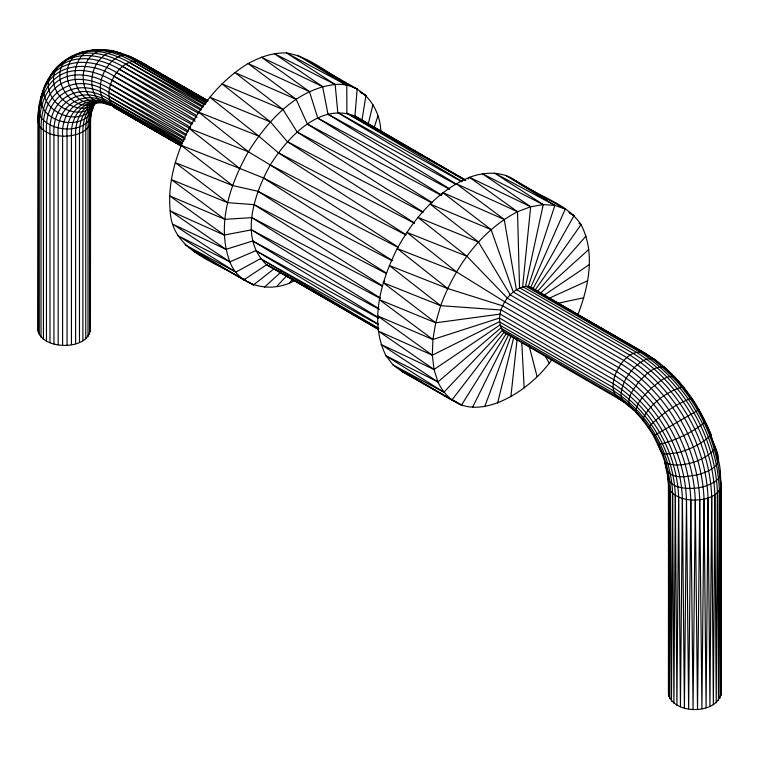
<?xml version="1.0" encoding="UTF-8"?>
<svg xmlns="http://www.w3.org/2000/svg" width="759" height="759" viewBox="0 0 759 759"><rect width="100%" height="100%" fill="white"/><g stroke="black" fill="none" stroke-linecap="round" stroke-linejoin="round"><path stroke-width="1.14" d="M668.546 483.35L668.404 693.669C672.768 714.959 717.729 714.95 721.003 693.033L721.05 485.286L720.13 471.178L720.509 478.094M720.642 480.4L720.908 695.605L720.576 487.847C718.431 433.721 687.91 380.857 642.105 351.929L528.378 286.276C508.473 286.371 491.206 316.105 503.976 332.366L625.425 402.782M668.451 485.931L669.115 488.473L668.688 696.25L668.451 485.931L668.024 478.028L664.59 461.273L667.303 471.5L669.115 488.473L669.723 698.754L670.51 490.931C668.983 452.222 647.161 414.433 614.41 393.75L500.684 328.087L437.934 381.957L386.037 355.838C368.902 321.493 381.018 280.887 397.223 248.563C413.664 218.63 437.317 190.699 469.508 177.34C484.28 171.828 501.832 170.965 515.228 180.433C536.158 196.126 565.939 201.922 581.043 224.626C595.682 252.908 588.699 286.646 577.789 314.947M668.878 691.107L669.058 619.04M721.05 485.286L720.063 698.138L719.361 490.323C717.17 435.135 686.051 381.236 639.353 351.749L525.617 286.086L543.235 204.607L494.555 173.09L554.876 205.395L565.246 209.086L530.835 287.149L646.649 354.339L656.326 360.658L657.626 362.574L655.767 361.36M720.671 529.934L720.765 482.715L721.003 693.033L720.566 691.326M720.576 487.847L719.361 490.323L718.479 700.548L717.435 492.657C715.215 436.738 683.688 382.128 636.374 352.252L522.647 286.589L530.664 206.742L482.411 173.764L543.235 204.607L554.876 205.395L528.378 286.276L644.562 352.802L656.326 360.658M551.954 359.358C529.459 393.039 463.664 435.135 437.934 381.957L381.065 344.425L434.025 369.491L499.754 325.137L613.481 390.8C647.996 412.592 670.994 452.421 672.607 493.198L671.478 701.126L670.51 490.931L669.115 488.473M719.361 490.323L717.435 492.657L716.221 702.777L714.855 494.754C712.625 438.474 680.889 383.513 633.262 353.428L519.535 287.775L517.524 211.723L469.508 177.34L468.085 179.096M437.934 381.957L434.025 369.491L378.257 331L432.336 355.193L499.356 321.75L613.082 387.413C649.419 410.363 673.631 452.298 675.339 495.238L673.897 703.289L672.607 493.198L670.51 490.931M717.435 492.657L714.855 494.754L713.346 704.741L711.695 496.585C709.466 440.296 677.73 385.335 630.103 355.259L516.376 289.596L504.194 219.417L456.225 183.697L517.524 211.723L530.664 206.742L543.235 204.607M434.025 369.491L432.336 355.193L377.688 315.943L432.896 339.491L499.488 318.03L613.215 383.693C651.402 407.801 676.838 451.871 678.631 496.984L676.924 705.187L675.339 495.238L672.607 493.198M432.336 355.193L432.896 339.491L379.386 299.701L435.704 322.822L500.153 314.084L613.879 379.747C653.869 404.993 680.5 451.131 682.379 498.388L680.453 706.771L678.631 496.984L675.339 495.238M711.695 496.585L708.052 498.065L706.079 707.711L704.02 499.185C701.838 443.987 670.719 390.098 624.012 360.601L510.285 294.938L478.483 241.998L430.04 204L491.054 229.607L513.264 292.006L626.991 357.669C674.305 387.545 705.832 442.155 708.052 498.065L709.931 706.401L711.695 496.585L714.855 494.754M384.69 281.058L383.286 282.728L440.675 305.668L501.329 310.023L615.065 375.686C656.753 402.014 684.533 450.125 686.487 499.394L684.4 707.976L682.379 498.388L678.631 496.984M432.896 339.491L435.704 322.822L440.675 305.668L389.291 265.517L447.668 288.524L502.989 305.962L616.716 371.625C659.979 398.94 688.802 448.873 690.832 499.991L688.641 708.783L686.487 499.394L682.379 498.388M708.052 498.065L704.02 499.185L701.904 708.621L699.732 499.887C697.578 445.751 667.057 392.896 621.26 363.969L507.524 298.306L466.851 256.219L406.843 232.349L456.472 271.883L505.067 302.016L618.803 367.679C663.442 395.875 693.195 447.393 695.291 500.153L693.052 709.162L690.832 499.991L686.487 499.394M699.732 499.887L697.521 709.115L695.291 500.153L704.02 499.185M704.456 420.495L691.772 398.077C675.662 403.997 659.998 415.031 648.271 427.63L653.594 435.913L661.981 453.588C678.622 455.353 698.773 446.728 710.803 435.211L710.832 434.186C699.153 404.87 680.197 378.02 654.552 359.33C646.981 356.569 639.666 362.565 634.458 367.422C627.807 374.348 622.38 383.029 621.213 392.716C619.581 401.445 628.509 405.372 634.059 409.86M181.003 145.937L113.338 106.839C99.827 91.232 119.78 56.555 140.197 61.612L207.862 100.71M294.606 280.545C272.453 293.382 239.521 287.633 229.844 261.817C216.249 224.949 229.939 184.38 248.392 151.743C267.88 120.491 296.57 89.002 335.155 84.477C361.502 81.934 380.43 107.247 380.828 131.649M287.528 276.333L275.166 269.312L378.475 329.406L266.646 264.758C238.611 238.554 254.407 193.536 270.242 164.959C287.291 137.977 319.349 102.275 354.946 116.051L465.694 180.139M39.914 104.837C37.808 112.104 35.711 121.744 41.024 128.1C46.641 133.755 54.866 135.719 62.599 136.136C73.329 136.686 92.237 132.284 90.103 118.3M38.263 118.935L37.95 329.681C40.872 351.445 93.31 350.819 89.885 326.484M89.6 334.15L89.6 125.112L91.63 109.22M38.624 114.647L39.098 106.639M90.454 122.578L90.976 112.607M360.089 119.837L354.946 116.051L357.166 88.945C333.059 78.481 312.936 57.342 286.475 52.959C272.889 52.475 259.901 57.096 248.136 63.566C222.672 78.917 203.241 102.541 189.133 128.423C176.173 153.726 167.454 182.188 170.177 210.869C171.885 251.295 215.869 261.532 243.772 279.9L266.646 264.758L274.141 268.733L253.402 284.995L193.754 251.248L197.9 252.719M510.864 396.767L517.192 338.58M361.806 121.098L365.971 95.416L359.889 91.782M41.944 94.239C39.032 102.664 35.72 114.135 44.003 120.728C49.259 125.406 56.128 127.863 63.025 128.736C71.023 129.542 79.704 128.356 86.146 123.233C92.275 118.385 90.435 109.581 94.144 103.252C91.042 132.806 41.925 125.861 40.559 99.296C44.117 81.611 55.151 65.16 71.204 56.527C92.921 44.809 119.694 49.658 140.197 61.612L207.729 100.7M37.95 329.681L38.263 327.973M41.754 96.469L42.162 94.334M90.862 115.501L92.105 109.021M98.509 50.227C77.323 48.823 35.284 71.204 52.2 97.56C60.454 111.829 85.625 119.163 95.283 102.731M368.333 123.651L372.963 104.486M497.581 403.133L513.672 337.698M658.518 443.417L658.11 444.66C674.884 440.808 692.265 432.763 705.453 421.767L704.969 421.473L710.832 434.186C711.705 443.987 724.579 458.398 714.674 466.832C709.599 470.969 703.327 473.265 697.056 474.887C687.597 476.386 672.218 480.039 666.725 469.764M373.988 128.148L377.935 115.899M42.362 93.262L45.73 83.765L47.732 81.023M40.559 99.296C43.956 87.807 48.329 76.128 57.295 67.817M484.678 406.701L510.93 336.152M440.675 305.668C454.878 267.187 480.485 230.954 517.524 211.723M472.525 407.374L508.872 334.112M441.795 194.75L442.933 192.672L504.194 219.417M532.922 288.676L574.06 215.556L568.984 212.52M95.33 102.664C90.255 109.932 87.978 118.717 88.025 127.521L88.025 336.56M93.167 106.488C80.957 127.92 43.064 113.442 43.775 90.207C54.933 61.659 92.228 61.043 114.438 76.488L195.186 121.298M404.945 372.489L401.834 371.388L461.481 405.126L506.262 333.581L503.976 332.366L451.861 400.031L401.834 371.388L393.029 364.918L386.037 355.838L443.93 392.232L502.097 330.526L615.834 396.189C624.562 400.676 630.995 408.551 638.575 414.234M535.247 289.862L581.043 224.626L579.051 223.374M289.492 282.993L292.329 279.483M59.525 65.255L63.376 62.181M48.937 78.851C64.221 56.175 96.431 59.638 116.895 72.779L197.036 117.303M96.763 101.734C88.812 108.736 85.682 119.438 85.767 129.742L85.767 338.78M537.296 291.76L586.014 236.04M276.589 286.56L286.741 275.764M264.445 287.234L281.001 272.073M539.915 293.562L588.823 249.464M64.164 61.726L71.204 56.527L74.686 55.379M97.313 101.953C77.703 121.364 43.614 91.763 56.175 68.908C73.87 52.646 100.852 58.101 119.647 69.411L198.849 113.499M97.38 101.877C74.553 116.497 48.187 79.904 65.302 60.796C83.518 50.711 105.643 56.678 122.626 66.479L200.85 110.169M94.998 103.66C85.758 109.571 82.968 121.393 82.883 131.715L82.883 340.753M543.406 295.64L589.392 264.521M109.856 51.062C100.795 49.658 89.021 47.817 82.095 55.616C77.295 60.815 75.065 67.93 74.98 74.923C74.221 90.226 87.332 106.089 103.708 102.361C85.966 103.101 79.562 80.179 85.169 66.308C89.685 49.259 108.546 46.365 122.199 54.392M653.508 435.96L699.058 409.661M243.772 279.9L184.94 244.778L235.85 272.101L260.47 258.686L378.314 324.653M549.042 298.287L587.694 280.764M75.682 54.952L82.665 51.906L86.279 51.527M97.645 102.19C84.477 106.089 79.183 120.814 79.477 133.375L79.477 342.413M235.85 272.101L177.957 235.707L229.844 261.817L255.792 250.679L378.589 318.173M229.844 261.817L172.986 224.294L225.945 249.35L252.756 240.973L379.462 309.454M96.962 102.531C81.868 104.457 75.094 121.108 75.625 134.685L75.625 343.723M558.349 303.192L583.794 297.737M98.907 102.152C73.206 110.814 55.625 70.217 76.071 54.857C93.044 50.009 110.871 55.654 125.738 64.06L202.957 107.37M225.945 249.35L170.177 210.869L224.247 235.062L251.438 229.844L380.022 298.315M648.271 427.63L649.552 427.896M224.247 235.062L169.608 195.813L224.816 219.351L251.874 217.615L382.394 286.257M98.366 102.323C80.558 100.719 70.312 119.931 71.441 135.595L71.441 344.633M88.101 51.308C102.503 50.322 116.497 55.284 128.897 62.238L204.048 104.6M690.832 499.991L695.291 500.153M224.816 219.351L171.306 179.56L227.624 202.681L254.066 204.626L386.454 273.591M140.197 61.612L142.284 63.149C134.741 60.075 126.924 51.973 118.243 56.897C112.095 59.942 107.56 65.464 104.448 71.479C98.661 82.019 97.143 102.38 112.133 105.51L107.123 103.774M116.193 52.409L120.406 53.196M100.985 50.274L111.023 52.134L121.431 55.749L132.009 61.062L206.087 103.053M100.33 102.351L106.127 103.423C84.012 94.144 64.866 114.211 67.058 136.079L67.058 345.117M630.843 407.611C625.008 399.272 633.793 388.921 638.594 382.119C645.207 375.155 653.755 365.383 664.362 367.242L673.831 376.426L684.02 388.153L675.017 377.232C666.203 373.921 657.863 383.409 651.288 388.21C645.017 394.974 635.558 402.574 636.222 412.64L643.082 420.533L644.268 420.771L642.133 418.323M227.624 202.681L175.206 162.587L232.596 185.528L257.937 191.268L392.185 260.745M109.287 104.865C81.744 100.055 89.22 54.098 114.277 51.745L124.542 55.312L134.988 60.549L206.951 101.592M398.475 247.349L270.242 164.959L248.392 151.743L189.133 128.423L239.588 168.384L263.382 177.919L398.361 247.548M239.588 168.384L181.211 145.377L232.596 185.528M456.472 271.883L397.223 248.563L447.668 288.524M405.961 234.721L278.316 152.768L258.762 136.089L198.763 112.218L248.392 151.743M414.566 223.051L287.376 141.686L270.403 121.857L209.807 97.218L258.762 136.089M478.483 241.998L417.886 217.359L466.851 256.219M423.019 212.017L297.167 132.038L282.974 109.476L221.951 83.87L270.403 121.857M432.07 202.587L307.404 124.106L296.114 99.287L234.854 72.541L282.974 109.476M441.387 194.987L317.784 118.11L309.444 91.592L248.136 63.566L296.114 99.287M449.707 188.839L328.021 114.23L322.584 86.602L261.419 57.2L309.444 91.592M469.508 177.34L530.664 206.742M127.503 55.606L137.74 60.739L207.881 100.852M191.932 124.59L112.351 80.426C96.82 71.469 76.593 66.014 59.942 75.236C43.624 85.046 38.244 105.292 38.235 123.224L38.235 332.252M190.12 128.622L110.691 84.486C95.729 75.853 76.232 70.596 60.189 79.486C44.468 88.936 39.278 108.452 39.269 125.728L39.269 334.766M187.748 132.123L109.514 88.547C95.169 80.274 76.469 75.226 61.081 83.756C46.005 92.816 41.024 111.535 41.024 128.1L41.024 337.138M185.879 135.548L108.85 92.503C76.317 70.634 40.768 91.156 43.443 130.263L43.443 339.301M185.224 139.163L108.717 96.222C77.75 75.407 43.918 94.941 46.46 132.161L46.46 341.199M183.384 141.506L109.116 99.6C79.704 79.837 47.58 98.385 49.999 133.736L49.999 342.774M182.084 143.442L110.046 102.56C82.133 83.794 51.65 101.402 53.936 134.95L53.936 343.988M181.297 144.874L111.469 104.989C85.748 86.905 55.369 104.438 58.177 135.757L58.177 344.795M456.719 184.304L337.802 112.579L335.155 84.477L274.322 53.633L322.584 86.602M270.242 164.959L405.847 234.92M278.316 152.768L414.461 223.241M287.376 141.686L422.867 212.283M297.167 132.038L431.89 202.909M647.75 355.772C628.746 338.837 599.781 387.422 619.989 399.234M307.404 124.106L441.178 195.329M461.994 181.401L346.872 113.186L346.797 85.264L286.475 52.959L335.155 84.477M360.781 92.626L365.971 95.416M569.905 213.317L574.06 215.556M443.93 392.232L393.029 364.918L451.861 400.031M317.784 118.11L449.489 189.238M328.021 114.23L455.409 184.124M337.802 112.579L461.795 181.78M357.166 88.945L297.519 55.198L346.797 85.264M565.246 209.086L505.598 175.338L554.876 205.395M346.872 113.186L465.295 180.481M289.587 277.509L292.67 279.265M294.739 280.432L296.797 281.608M298.856 282.775L300.915 283.942M303.998 285.697L306.067 286.874M313.268 290.963L315.327 292.139M404.983 145.728L407.033 146.895M409.092 148.071L411.15 149.238M414.234 151.003L416.283 152.17M418.342 153.346L421.425 155.111M423.484 156.278L425.543 157.455M427.592 158.622L465.628 180.319M266.646 264.758L378.694 328.685M181.335 145.766L113.338 106.839L180.984 145.728M181.107 145.946L115.624 108.044C90.188 89.828 60.511 104.002 62.599 136.136L62.599 345.174M354.946 116.051L465.428 180.3M143.309 63.737L184.238 87.551M186.287 88.737L198.564 95.881M200.613 97.076L206.752 100.643M111.469 104.989L182.075 146.06M137.74 60.739L207.216 101.222M134.988 60.549L206.429 102.446M110.046 102.56L181.534 144.4M109.116 99.6L182.483 142.806M132.009 61.062L205.442 104.372M260.47 258.686L378.826 328.419M128.897 62.238L203.327 106.364M108.717 96.222L183.953 140.757M125.738 64.06L201.524 109.192M108.85 92.503L184.921 137.74M541.594 196.173L515.228 180.433L516.813 181.989M543.624 197.387L546.67 199.2M307.139 60.293L327.433 72.409M329.453 73.614L331.484 74.828M334.529 76.65L336.56 77.854M122.626 66.479L199.465 112.398M109.514 88.547L186.42 134.457M119.647 69.411L196.553 115.482M116.895 72.779L194.902 119.59M114.438 76.488L192.568 123.385M112.351 80.426L190.632 127.379M110.691 84.486L188.441 131.032M255.792 250.679L378.561 324.264M252.756 240.973L378.807 317.755M453.436 400.221L461.481 405.126M243.345 278.857L245.356 280.09M248.373 281.931L253.402 284.995M251.438 229.844L378.675 308.486M251.874 217.615L380.24 297.964M254.066 204.626L382.583 285.925M257.937 191.268L386.616 273.325M263.382 177.919L392.299 260.555M617.712 398.029L624.334 402.355M664.362 367.242L665.833 368.333M383.286 282.728L435.704 322.822M442.933 192.672L491.054 229.607M626.327 403.38L632.56 408.408M673.224 376.208L675.643 378.551M636.222 412.64L637.133 413.702M691.791 398.636L682.806 386.72C666.81 391.378 649.268 404.519 642.475 419.812L643.082 420.533M642.475 419.812L648.603 427.981M714.295 445.505L715.12 446.7L718.441 460.922M691.126 397.934L698.65 409.898L705.244 422.393L710.803 435.211M545.218 356.018L549.193 363.106M657.968 444.205L661.981 453.588M710.168 433.436L715.225 448.123C706.155 460.941 679.419 469.328 665.064 462.592L661.658 452.706M529.137 345.981L537.049 376.464M716.211 453.104L717.302 457.449M718.242 459.1C719.883 466.899 723.185 477.525 714.162 482.06C708.327 485.788 701.468 487.563 694.637 488.255C685.424 488.843 668.328 488.132 668.138 475.789L668.309 479.033M667.076 469.015L667.607 472.402M521.765 342.3L524.146 387.792M90.549 119.998L90.454 331.617"/></g></svg>
